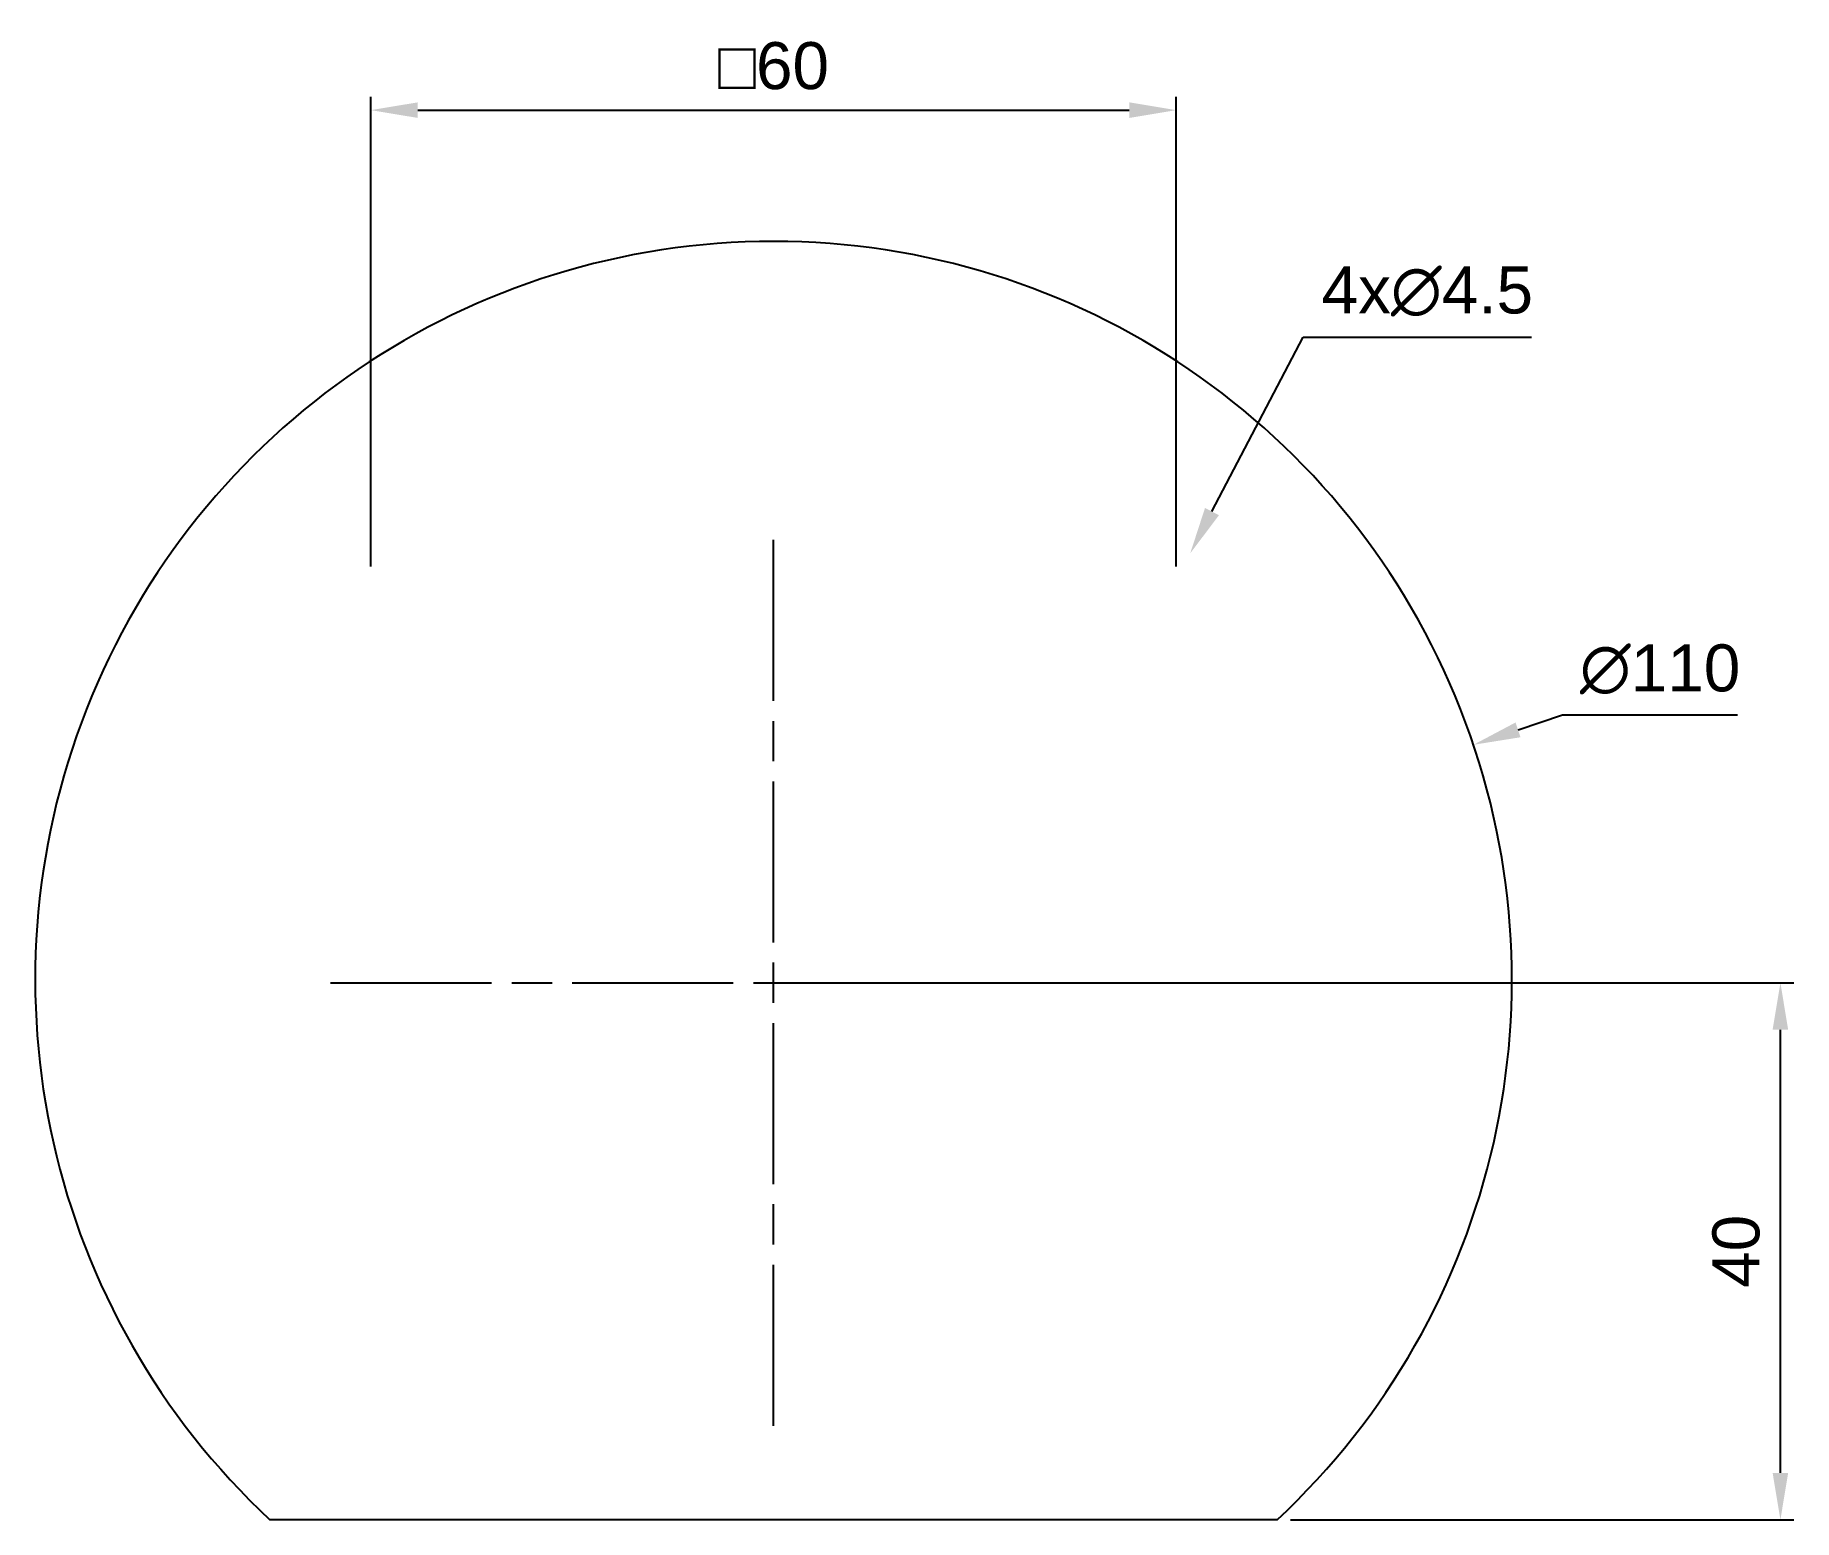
# Model space of a CAD drawing. Header units: millimetres. Extents: x -55 to 76, y -40 to 71.
import ezdxf

# ---------------------------------------------------------------- set-up
doc = ezdxf.new("R2010")
doc.units = ezdxf.units.MM
doc.linetypes.add('AM_ISO08W050', pattern=[18, 12, -1.5, 3, -1.5])
doc.layers.add('AM_5', color=3, linetype='Continuous', lineweight=25)
doc.layers.add('AM_7', color=4, linetype='AM_ISO08W050', lineweight=25)
doc.styles.get("Standard").update_dxf_attribs({"font": 'arial.ttf'})
doc.dimstyles.new('AM_ISO$0', dxfattribs={"dimtxt": 3.5, "dimasz": 3.5, "dimexe": 1, "dimexo": 1, "dimgap": 1.5, "dimtad": 1, "dimdsep": 46, "dimtxsty": 'Standard', "dimcen": 0, "dimclrd": 256, "dimclre": 256, "dimclrt": 2, "dimadec": 0, "dimazin": 2, "dimtp": 0.1, "dimtm": 0.1, "dimtfac": 0.71, "dimtdec": 3, "dimtmove": 0, "dimatfit": 3, "dimfxl": 1, "dimlwd": -1, "dimlwe": -1, "dimarcsym": 1})
doc.dimstyles.new('AM_ISO$3', dxfattribs={"dimtxt": 3.5, "dimasz": 3.5, "dimexe": 1, "dimexo": 1, "dimgap": 1.5, "dimtad": 1, "dimtoh": 1, "dimdsep": 46, "dimtxsty": 'Standard', "dimcen": 0, "dimclrd": 256, "dimclre": 256, "dimclrt": 2, "dimadec": 0, "dimazin": 2, "dimtp": 0.1, "dimtm": 0.1, "dimtfac": 0.71, "dimtdec": 3, "dimtofl": 0, "dimtmove": 0, "dimatfit": 0, "dimfxl": 1, "dimlwd": -1, "dimlwe": -1, "dimarcsym": 1})

# ---------------------------------------------------------------- blocks, each defined once
blk = doc.blocks.new('*D10')
at = {"layer": 'AM_5', "linetype": 'ByBlock', "transparency": 16777216}
for p, q in [((55.46, 18.84), (58.78, 19.95)), ((58.78, 19.95), (71.81, 19.95))]:
    blk.add_line(p, q, dxfattribs=at)
at = {"layer": 'AM_5', "transparency": 16777216}
blk.add_solid([(55.27, 19.39), (55.64, 18.29), (52.14, 17.73)], dxfattribs=at)
at = {"layer": 'Defpoints', "color": 0, "transparency": 16777216}
for p in [(52.14, 17.73), (-52.14, -17.28)]:
    blk.add_point(p, dxfattribs=at)
at = {"layer": 'AM_5', "color": 2, "transparency": 16777216, "insert": (66.04, 23.34), "char_height": 3.5, "attachment_point": 5}
blk.add_mtext('∅110', dxfattribs=at)
blk = doc.blocks.new('*D11')
at = {"layer": 'AM_5', "linetype": 'ByBlock', "transparency": 16777216}
for p, q in [((32.66, 35.1), (39.45, 48.1)), ((39.45, 48.1), (56.45, 48.1))]:
    blk.add_line(p, q, dxfattribs=at)
at = {"layer": 'AM_5', "transparency": 16777216}
blk.add_solid([(32.14, 35.37), (33.18, 34.83), (31.04, 31.99)], dxfattribs=at)
at = {"layer": 'Defpoints', "color": 0, "transparency": 16777216}
for p in [(31.04, 31.99), (28.96, 28.01)]:
    blk.add_point(p, dxfattribs=at)
at = {"layer": 'AM_5', "color": 2, "transparency": 16777216, "insert": (48.7, 51.49), "char_height": 3.5, "attachment_point": 5}
blk.add_mtext('4x∅4.5', dxfattribs=at)
blk = doc.blocks.new('*D12')
at = {"layer": 'AM_5', "linetype": 'ByBlock', "transparency": 16777216}
for p, q in [((-30, 31), (-30, 66)), ((30, 31), (30, 66)), ((-26.5, 65), (26.5, 65))]:
    blk.add_line(p, q, dxfattribs=at)
at = {"layer": 'AM_5', "transparency": 16777216}
for points in [[(-26.5, 65.58), (-26.5, 64.42), (-30, 65)], [(26.5, 65.58), (26.5, 64.42), (30, 65)]]:
    blk.add_solid(points, dxfattribs=at)
at = {"layer": 'Defpoints', "color": 0, "transparency": 16777216}
for p in [(30, 65), (-30, 30), (30, 30)]:
    blk.add_point(p, dxfattribs=at)
at = {"layer": 'AM_5', "color": 2, "transparency": 16777216, "insert": (0, 68.29), "char_height": 3.5, "attachment_point": 5}
blk.add_mtext('{\\Famgdt|c0;o}60', dxfattribs=at)
blk = doc.blocks.new('*D13')
at = {"layer": 'AM_5', "linetype": 'ByBlock', "transparency": 16777216}
for p, q in [((1, 0), (76, 0)), ((75, -36.5), (75, -3.5)), ((38.51, -40), (76, -40))]:
    blk.add_line(p, q, dxfattribs=at)
at = {"layer": 'AM_5', "transparency": 16777216}
for points in [[(74.42, -3.5), (75.58, -3.5), (75, 0)], [(74.42, -36.5), (75.58, -36.5), (75, -40)]]:
    blk.add_solid(points, dxfattribs=at)
at = {"layer": 'Defpoints', "color": 0, "transparency": 16777216}
for p in [(0, 0), (75, 0), (37.51, -40)]:
    blk.add_point(p, dxfattribs=at)
at = {"layer": 'AM_5', "color": 2, "transparency": 16777216, "insert": (71.71, -20), "char_height": 3.5, "attachment_point": 5, "rotation": 90}
blk.add_mtext('40', dxfattribs=at)

msp = doc.modelspace()

# ---------------------------------------------------------------- linework, layer by layer
msp.add_line((37.51, -40), (-37.51, -40))
msp.add_arc((0, 0.225), 55, 312.99989, 227.00011)
at = {"layer": 'AM_7'}
for p, q in [((0, -33), (0, 33)), ((-33, 0), (33, 0))]:
    msp.add_line(p, q, dxfattribs=at)

# ---------------------------------------------------------------- dimensions: what is measured, and where the dimension line sits
at = {"layer": 'AM_5'}
dim = msp.add_linear_dim(base=(30, 65), p1=(-30, 30), p2=(30, 30), dimstyle='AM_ISO$0', override={"dimpost": '{\\Famgdt|c0;o}<>'}, dxfattribs=at)
dim.commit()
dim.dimension.update_dxf_attribs({"geometry": '*D12', "text_midpoint": (0, 68.287)})
dim = msp.add_diameter_dim_2p(p1=(28.959, 28.005), p2=(31.041, 31.995), text='4x<>', dimstyle='AM_ISO$3', override={"dimpost": ''}, dxfattribs=at)
dim.commit()
dim.dimension.update_dxf_attribs({"geometry": '*D11', "text_midpoint": (48.7, 48.104), "dimtype": 163})
dim = msp.add_diameter_dim_2p(p1=(-52.141, -17.278), p2=(52.141, 17.727), dimstyle='AM_ISO$3', override={"dimpost": ''}, dxfattribs=at)
dim.commit()
dim.dimension.update_dxf_attribs({"geometry": '*D10', "text_midpoint": (66.041, 19.955), "dimtype": 163})
dim = msp.add_linear_dim(base=(75, 0), p1=(37.51, -40), p2=(0, 0), angle=90, dimstyle='AM_ISO$0', override={"dimpost": ''}, dxfattribs=at)
dim.commit()
dim.dimension.update_dxf_attribs({"geometry": '*D13', "text_midpoint": (71.713, -20)})

doc.saveas('drawing.dxf')
